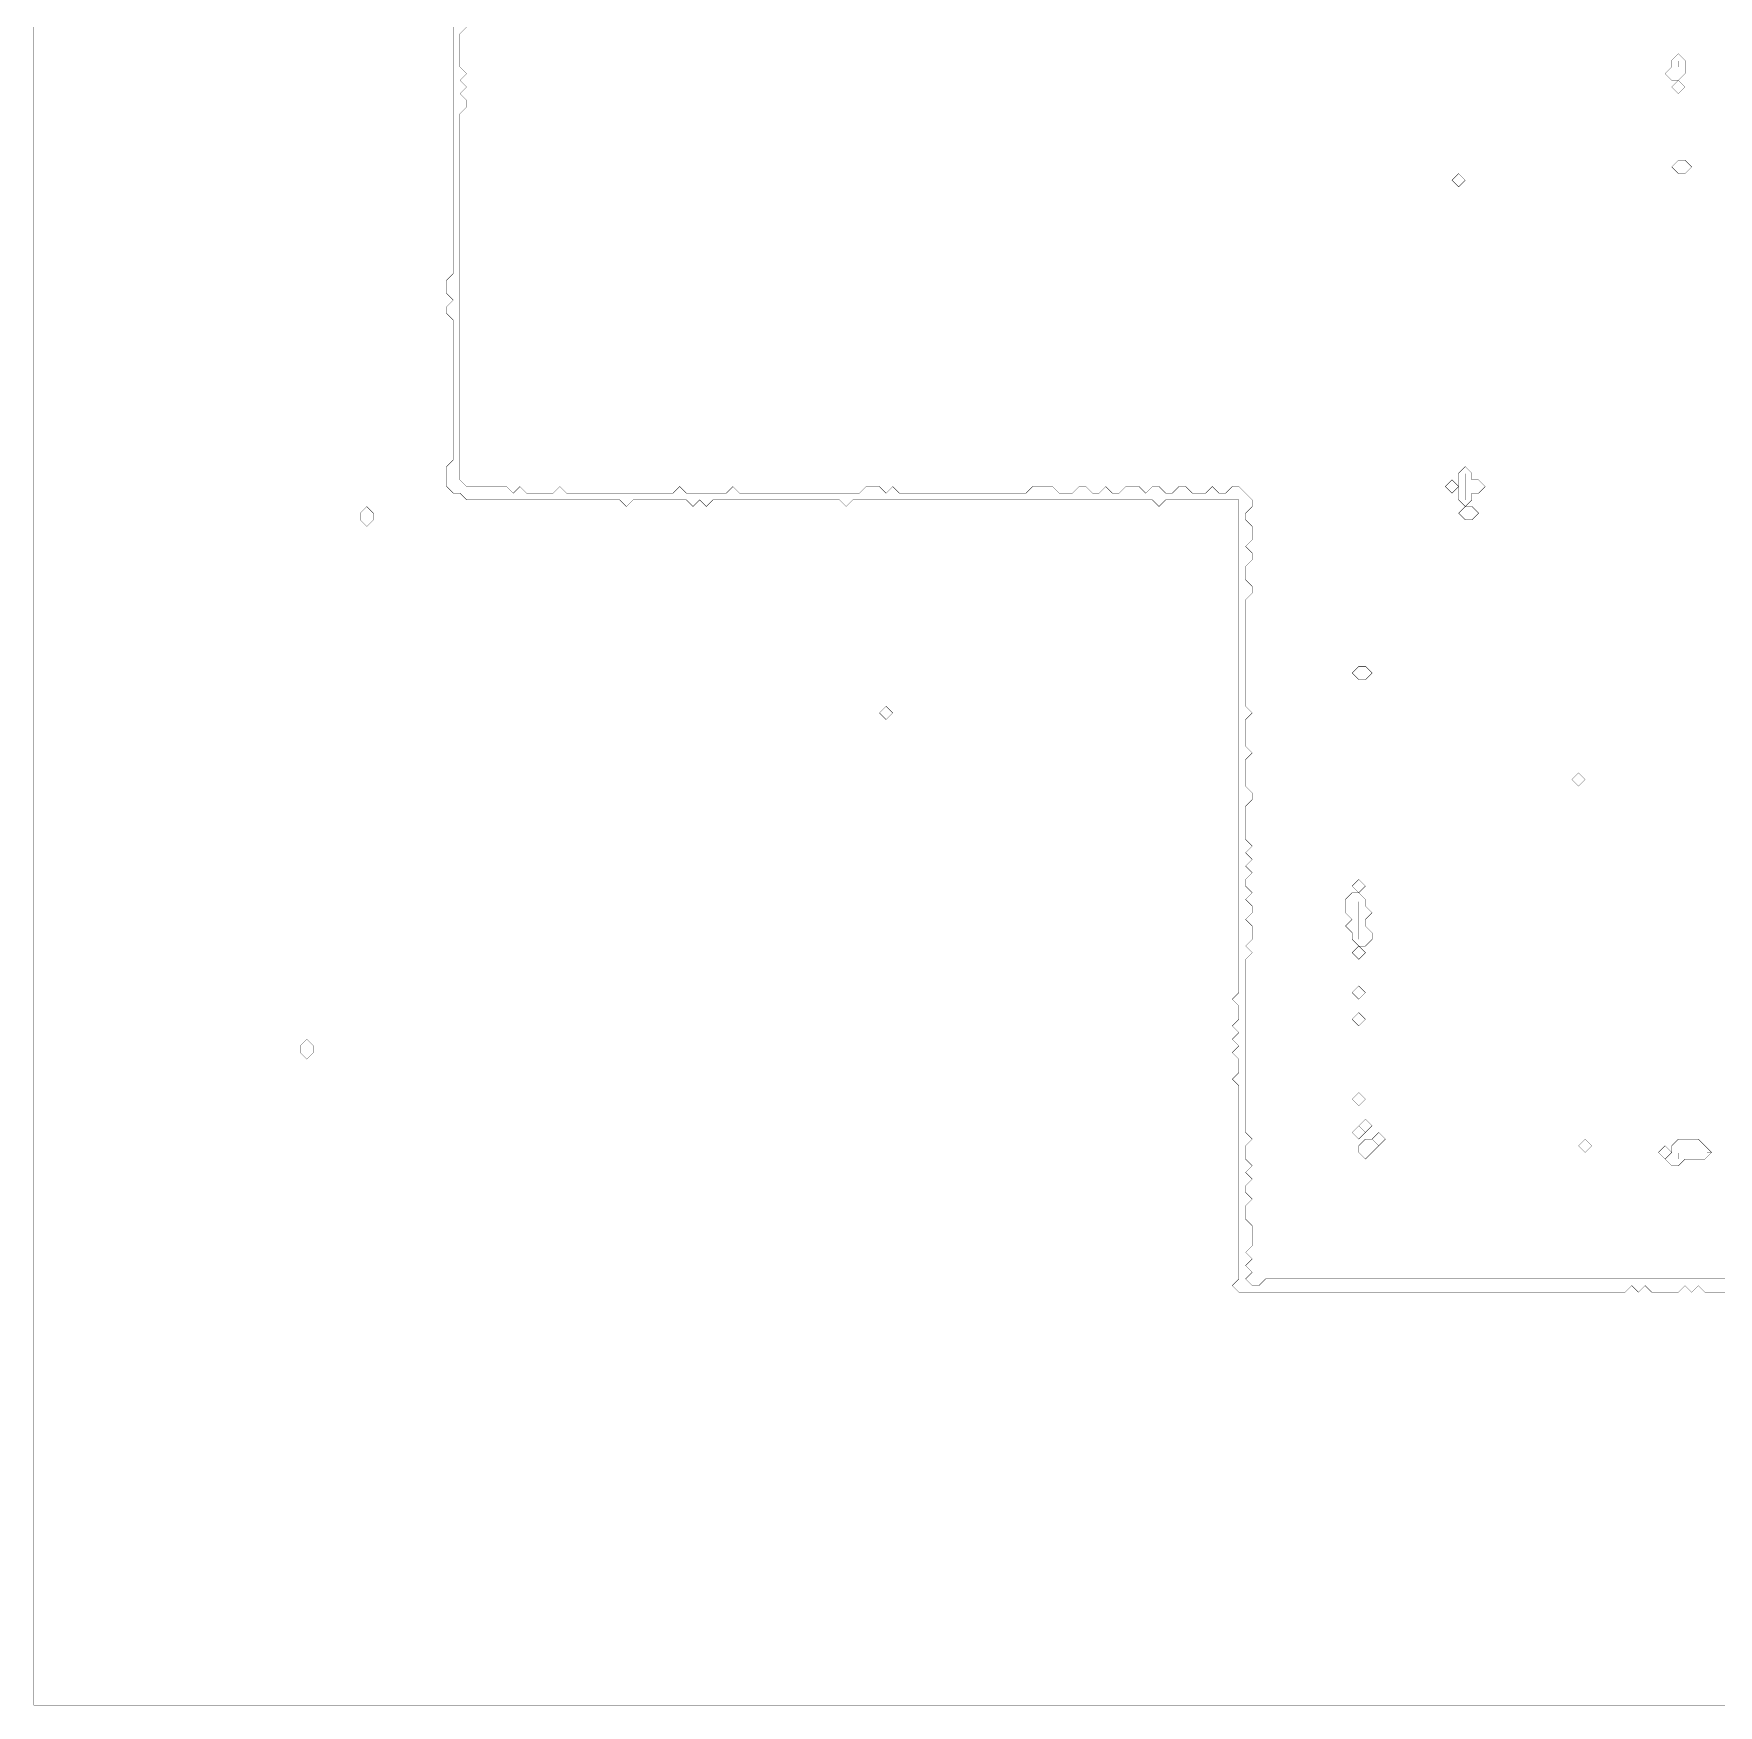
# Model space of a CAD drawing. Header units: metres. Extents: x 0 to 4911, y -4911 to 0.
# Drawn here: x 0 to 2431, y -4911 to -2498 of the extents above; entities that cross this region are included whole.
import ezdxf

# ---------------------------------------------------------------- set-up
doc = ezdxf.new("R2010")
doc.units = ezdxf.units.M
for name, color, linetype in [('conductor', 1, 'Continuous'), ('dielectric', 8, 'Continuous'), ('substrate', 5, 'Continuous')]:
    doc.layers.add(name, color=color, linetype=linetype)

msp = doc.modelspace()

# ---------------------------------------------------------------- linework, layer by layer
at = {"layer": 'conductor', "const_width": 0.5}
msp.add_lwpolyline([(624.609375, -2488.828125), (615, -2498.4375), (615, -2508.046875), (615, -2517.65625), (615, -2527.265625), (615, -2536.875), (615, -2546.484375), (624.609375, -2556.09375), (615, -2565.703125), (624.609375, -2575.3125), (615, -2584.921875), (624.609375, -2594.53125), (624.609375, -2604.140625), (615, -2613.75), (615, -2623.359375), (615, -2632.96875), (615, -2642.578125), (615, -2652.1875), (615, -2661.796875), (615, -2671.40625), (615, -2681.015625), (615, -2690.625), (615, -2700.234375), (615, -2709.84375), (615, -2719.453125), (615, -2729.0625), (615, -2738.671875), (615, -2748.28125), (615, -2757.890625), (615, -2767.5), (615, -2777.109375), (615, -2786.71875), (615, -2796.328125), (615, -2805.9375), (615, -2815.546875), (615, -2825.15625), (615, -2834.765625), (615, -2844.375), (615, -2853.984375), (615, -2863.59375), (615, -2873.203125), (615, -2882.8125), (615, -2892.421875), (615, -2902.03125), (615, -2911.640625), (615, -2921.25), (615, -2930.859375), (615, -2940.46875), (615, -2950.078125), (615, -2959.6875), (615, -2969.296875), (615, -2978.90625), (615, -2988.515625), (615, -2998.125), (615, -3007.734375), (615, -3017.34375), (615, -3026.953125), (615, -3036.5625), (615, -3046.171875), (615, -3055.78125), (615, -3065.390625), (615, -3075), (615, -3084.609375), (615, -3094.21875), (615, -3103.828125), (615, -3113.4375), (615, -3123.046875), (615, -3132.65625), (615, -3142.265625), (624.609375, -3151.875), (634.21875, -3151.875), (643.828125, -3151.875), (653.4375, -3151.875), (663.046875, -3151.875), (672.65625, -3151.875), (682.265625, -3151.875), (691.875, -3161.484375), (701.484375, -3151.875), (711.09375, -3161.484375), (720.703125, -3161.484375), (730.3125, -3161.484375), (739.921875, -3161.484375), (749.53125, -3161.484375), (759.140625, -3151.875), (768.75, -3161.484375), (778.359375, -3161.484375), (787.96875, -3161.484375), (797.578125, -3161.484375), (807.1875, -3161.484375), (816.796875, -3161.484375), (826.40625, -3161.484375), (836.015625, -3161.484375), (845.625, -3161.484375), (855.234375, -3161.484375), (864.84375, -3161.484375), (874.453125, -3161.484375), (884.0625, -3161.484375), (893.671875, -3161.484375), (903.28125, -3161.484375), (912.890625, -3161.484375), (922.5, -3161.484375), (932.109375, -3151.875), (941.71875, -3161.484375), (951.328125, -3161.484375), (960.9375, -3161.484375), (970.546875, -3161.484375), (980.15625, -3161.484375), (989.765625, -3161.484375), (999.375, -3161.484375), (1008.984375, -3151.875), (1018.59375, -3161.484375), (1028.203125, -3161.484375), (1037.8125, -3161.484375), (1047.421875, -3161.484375), (1057.03125, -3161.484375), (1066.640625, -3161.484375), (1076.25, -3161.484375), (1085.859375, -3161.484375), (1095.46875, -3161.484375), (1105.078125, -3161.484375), (1114.6875, -3161.484375), (1124.296875, -3161.484375), (1133.90625, -3161.484375), (1143.515625, -3161.484375), (1153.125, -3161.484375), (1162.734375, -3161.484375), (1172.34375, -3161.484375), (1181.953125, -3161.484375), (1191.5625, -3161.484375), (1201.171875, -3151.875), (1210.78125, -3151.875), (1220.390625, -3151.875), (1230, -3161.484375), (1239.609375, -3151.875), (1249.21875, -3161.484375), (1258.828125, -3161.484375), (1268.4375, -3161.484375), (1278.046875, -3161.484375), (1287.65625, -3161.484375), (1297.265625, -3161.484375), (1306.875, -3161.484375), (1316.484375, -3161.484375), (1326.09375, -3161.484375), (1335.703125, -3161.484375), (1345.3125, -3161.484375), (1354.921875, -3161.484375), (1364.53125, -3161.484375), (1374.140625, -3161.484375), (1383.75, -3161.484375), (1393.359375, -3161.484375), (1402.96875, -3161.484375), (1412.578125, -3161.484375), (1422.1875, -3161.484375), (1431.796875, -3161.484375), (1441.40625, -3151.875), (1451.015625, -3151.875), (1460.625, -3151.875), (1470.234375, -3151.875), (1479.84375, -3161.484375), (1489.453125, -3161.484375), (1499.0625, -3161.484375), (1508.671875, -3151.875), (1518.28125, -3151.875), (1527.890625, -3161.484375), (1537.5, -3161.484375), (1547.109375, -3151.875), (1556.71875, -3161.484375), (1566.328125, -3161.484375), (1575.9375, -3151.875), (1585.546875, -3151.875), (1595.15625, -3151.875), (1604.765625, -3161.484375), (1614.375, -3151.875), (1623.984375, -3151.875), (1633.59375, -3161.484375), (1643.203125, -3161.484375), (1652.8125, -3151.875), (1662.421875, -3151.875), (1672.03125, -3161.484375), (1681.640625, -3161.484375), (1691.25, -3161.484375), (1700.859375, -3151.875), (1710.46875, -3161.484375), (1720.078125, -3161.484375), (1729.6875, -3151.875), (1739.296875, -3151.875), (1748.90625, -3161.484375), (1758.515625, -3171.09375), (1758.515625, -3180.703125), (1748.90625, -3190.3125), (1748.90625, -3199.921875), (1758.515625, -3209.53125), (1758.515625, -3219.140625), (1758.515625, -3228.75), (1748.90625, -3238.359375), (1758.515625, -3247.96875), (1758.515625, -3257.578125), (1748.90625, -3267.1875), (1748.90625, -3276.796875), (1748.90625, -3286.40625), (1758.515625, -3296.015625), (1758.515625, -3305.625), (1748.90625, -3315.234375), (1748.90625, -3324.84375), (1748.90625, -3334.453125), (1748.90625, -3344.0625), (1748.90625, -3353.671875), (1748.90625, -3363.28125), (1748.90625, -3372.890625), (1748.90625, -3382.5), (1748.90625, -3392.109375), (1748.90625, -3401.71875), (1748.90625, -3411.328125), (1748.90625, -3420.9375), (1748.90625, -3430.546875), (1748.90625, -3440.15625), (1748.90625, -3449.765625), (1748.90625, -3459.375), (1748.90625, -3468.984375), (1758.515625, -3478.59375), (1748.90625, -3488.203125), (1748.90625, -3497.8125), (1748.90625, -3507.421875), (1748.90625, -3517.03125), (1748.90625, -3526.640625), (1758.515625, -3536.25), (1748.90625, -3545.859375), (1748.90625, -3555.46875), (1748.90625, -3565.078125), (1748.90625, -3574.6875), (1748.90625, -3584.296875), (1758.515625, -3593.90625), (1758.515625, -3603.515625), (1748.90625, -3613.125), (1748.90625, -3622.734375), (1748.90625, -3632.34375), (1748.90625, -3641.953125), (1748.90625, -3651.5625), (1748.90625, -3661.171875), (1758.515625, -3670.78125), (1748.90625, -3680.390625), (1758.515625, -3690), (1748.90625, -3699.609375), (1758.515625, -3709.21875), (1748.90625, -3718.828125), (1748.90625, -3728.4375), (1758.515625, -3738.046875), (1748.90625, -3747.65625), (1758.515625, -3757.265625), (1758.515625, -3766.875), (1748.90625, -3776.484375), (1758.515625, -3786.09375), (1758.515625, -3795.703125), (1758.515625, -3805.3125), (1748.90625, -3814.921875), (1758.515625, -3824.53125), (1748.90625, -3834.140625), (1748.90625, -3843.75), (1748.90625, -3853.359375), (1748.90625, -3862.96875), (1748.90625, -3872.578125), (1748.90625, -3882.1875), (1748.90625, -3891.796875), (1748.90625, -3901.40625), (1748.90625, -3911.015625), (1748.90625, -3920.625), (1748.90625, -3930.234375), (1748.90625, -3939.84375), (1748.90625, -3949.453125), (1748.90625, -3959.0625), (1748.90625, -3968.671875), (1748.90625, -3978.28125), (1748.90625, -3987.890625), (1748.90625, -3997.5), (1748.90625, -4007.109375), (1748.90625, -4016.71875), (1748.90625, -4026.328125), (1748.90625, -4035.9375), (1748.90625, -4045.546875), (1748.90625, -4055.15625), (1748.90625, -4064.765625), (1748.90625, -4074.375), (1748.90625, -4083.984375), (1758.515625, -4093.59375), (1748.90625, -4103.203125), (1748.90625, -4112.8125), (1748.90625, -4122.421875), (1758.515625, -4132.03125), (1748.90625, -4141.640625), (1758.515625, -4151.25), (1748.90625, -4160.859375), (1748.90625, -4170.46875), (1758.515625, -4180.078125), (1748.90625, -4189.6875), (1748.90625, -4199.296875), (1748.90625, -4208.90625), (1758.515625, -4218.515625), (1758.515625, -4228.125), (1758.515625, -4237.734375), (1758.515625, -4247.34375), (1748.90625, -4256.953125), (1758.515625, -4266.5625), (1748.90625, -4276.171875), (1758.515625, -4285.78125), (1748.90625, -4295.390625), (1758.515625, -4305), (1768.125, -4305), (1777.734375, -4295.390625), (1787.34375, -4295.390625), (1796.953125, -4295.390625), (1806.5625, -4295.390625), (1816.171875, -4295.390625), (1825.78125, -4295.390625), (1835.390625, -4295.390625), (1845, -4295.390625), (1854.609375, -4295.390625), (1864.21875, -4295.390625), (1873.828125, -4295.390625), (1883.4375, -4295.390625), (1893.046875, -4295.390625), (1902.65625, -4295.390625), (1912.265625, -4295.390625), (1921.875, -4295.390625), (1931.484375, -4295.390625), (1941.09375, -4295.390625), (1950.703125, -4295.390625), (1960.3125, -4295.390625), (1969.921875, -4295.390625), (1979.53125, -4295.390625), (1989.140625, -4295.390625), (1998.75, -4295.390625), (2008.359375, -4295.390625), (2017.96875, -4295.390625), (2027.578125, -4295.390625), (2037.1875, -4295.390625), (2046.796875, -4295.390625), (2056.40625, -4295.390625), (2066.015625, -4295.390625), (2075.625, -4295.390625), (2085.234375, -4295.390625), (2094.84375, -4295.390625), (2104.453125, -4295.390625), (2114.0625, -4295.390625), (2123.671875, -4295.390625), (2133.28125, -4295.390625), (2142.890625, -4295.390625), (2152.5, -4295.390625), (2162.109375, -4295.390625), (2171.71875, -4295.390625), (2181.328125, -4295.390625), (2190.9375, -4295.390625), (2200.546875, -4295.390625), (2210.15625, -4295.390625), (2219.765625, -4295.390625), (2229.375, -4295.390625), (2238.984375, -4295.390625), (2248.59375, -4295.390625), (2258.203125, -4295.390625), (2267.8125, -4295.390625), (2277.421875, -4295.390625), (2287.03125, -4295.390625), (2296.640625, -4295.390625), (2306.25, -4295.390625), (2315.859375, -4295.390625), (2325.46875, -4295.390625), (2335.078125, -4295.390625), (2344.6875, -4295.390625), (2354.296875, -4295.390625), (2363.90625, -4295.390625), (2373.515625, -4295.390625), (2383.125, -4295.390625), (2392.734375, -4295.390625), (2402.34375, -4295.390625), (2411.953125, -4295.390625), (2421.5625, -4295.390625), (2431.171875, -4295.390625), (2440.78125, -4295.390625)], dxfattribs=at)
for points in [[(2363.90625, -2536.875), (2373.515625, -2527.265625), (2383.125, -2536.875), (2383.125, -2546.484375), (2383.125, -2556.09375), (2373.515625, -2565.703125), (2363.90625, -2565.703125), (2354.296875, -2556.09375), (2363.90625, -2546.484375)], [(2363.90625, -2575.3125), (2373.515625, -2565.703125), (2383.125, -2575.3125), (2373.515625, -2584.921875)], [(2363.90625, -2690.625), (2373.515625, -2681.015625), (2383.125, -2681.015625), (2392.734375, -2690.625), (2383.125, -2700.234375), (2373.515625, -2700.234375)], [(2046.796875, -2709.84375), (2056.40625, -2700.234375), (2066.015625, -2709.84375), (2056.40625, -2719.453125)], [(2056.40625, -3132.65625), (2066.015625, -3123.046875), (2075.625, -3132.65625), (2075.625, -3142.265625), (2085.234375, -3142.265625), (2094.84375, -3151.875), (2085.234375, -3161.484375), (2075.625, -3161.484375), (2075.625, -3171.09375), (2066.015625, -3180.703125), (2056.40625, -3171.09375), (2056.40625, -3161.484375), (2056.40625, -3151.875), (2056.40625, -3142.265625)], [(2037.1875, -3151.875), (2046.796875, -3142.265625), (2056.40625, -3151.875), (2046.796875, -3161.484375)], [(2056.40625, -3190.3125), (2066.015625, -3180.703125), (2075.625, -3180.703125), (2085.234375, -3190.3125), (2075.625, -3199.921875), (2066.015625, -3199.921875)], [(1902.65625, -3420.9375), (1912.265625, -3411.328125), (1921.875, -3411.328125), (1931.484375, -3420.9375), (1921.875, -3430.546875), (1912.265625, -3430.546875)], [(2219.765625, -3574.6875), (2229.375, -3565.078125), (2238.984375, -3574.6875), (2229.375, -3584.296875)], [(1902.65625, -3728.4375), (1912.265625, -3718.828125), (1921.875, -3728.4375), (1912.265625, -3738.046875)], [(1893.046875, -3747.65625), (1902.65625, -3738.046875), (1912.265625, -3738.046875), (1921.875, -3747.65625), (1921.875, -3757.265625), (1931.484375, -3766.875), (1921.875, -3776.484375), (1921.875, -3786.09375), (1931.484375, -3795.703125), (1931.484375, -3805.3125), (1921.875, -3814.921875), (1912.265625, -3814.921875), (1902.65625, -3805.3125), (1902.65625, -3795.703125), (1893.046875, -3786.09375), (1902.65625, -3776.484375), (1893.046875, -3766.875), (1893.046875, -3757.265625)], [(1902.65625, -3824.53125), (1912.265625, -3814.921875), (1921.875, -3824.53125), (1912.265625, -3834.140625)], [(1902.65625, -3882.1875), (1912.265625, -3872.578125), (1921.875, -3882.1875), (1912.265625, -3891.796875)], [(1902.65625, -3920.625), (1912.265625, -3911.015625), (1921.875, -3920.625), (1912.265625, -3930.234375)], [(1902.65625, -4035.9375), (1912.265625, -4026.328125), (1921.875, -4035.9375), (1912.265625, -4045.546875)], [(1902.65625, -4083.984375), (1912.265625, -4074.375), (1921.875, -4083.984375), (1912.265625, -4093.59375)], [(1912.265625, -4074.375), (1921.875, -4064.765625), (1931.484375, -4074.375), (1921.875, -4083.984375)], [(1931.484375, -4093.59375), (1941.09375, -4083.984375), (1950.703125, -4093.59375), (1941.09375, -4103.203125)], [(1912.265625, -4103.203125), (1921.875, -4093.59375), (1931.484375, -4093.59375), (1941.09375, -4103.203125), (1931.484375, -4112.8125), (1921.875, -4122.421875), (1912.265625, -4112.8125)], [(2229.375, -4103.203125), (2238.984375, -4093.59375), (2248.59375, -4103.203125), (2238.984375, -4112.8125)], [(2344.6875, -4112.8125), (2354.296875, -4103.203125), (2363.90625, -4112.8125), (2354.296875, -4122.421875)], [(2363.90625, -4103.203125), (2373.515625, -4093.59375), (2383.125, -4093.59375), (2392.734375, -4093.59375), (2402.34375, -4093.59375), (2411.953125, -4103.203125), (2421.5625, -4112.8125), (2411.953125, -4122.421875), (2402.34375, -4122.421875), (2392.734375, -4122.421875), (2383.125, -4122.421875), (2373.515625, -4132.03125), (2363.90625, -4132.03125), (2354.296875, -4122.421875), (2363.90625, -4112.8125)]]:
    msp.add_lwpolyline(points, close=True, dxfattribs=at)
at = {"layer": 'dielectric', "const_width": 0.5}
for points in [[(1921.875, -4112.8125)], [(2373.515625, -4122.421875)]]:
    msp.add_lwpolyline(points, close=True, dxfattribs=at)
at = {"layer": 'substrate', "const_width": 0.5}
for points in [[(0, -2488.828125), (0, -2498.4375), (0, -2508.046875), (0, -2517.65625), (0, -2527.265625), (0, -2536.875), (0, -2546.484375), (0, -2556.09375), (0, -2565.703125), (0, -2575.3125), (0, -2584.921875), (0, -2594.53125), (0, -2604.140625), (0, -2613.75), (0, -2623.359375), (0, -2632.96875), (0, -2642.578125), (0, -2652.1875), (0, -2661.796875), (0, -2671.40625), (0, -2681.015625), (0, -2690.625), (0, -2700.234375), (0, -2709.84375), (0, -2719.453125), (0, -2729.0625), (0, -2738.671875), (0, -2748.28125), (0, -2757.890625), (0, -2767.5), (0, -2777.109375), (0, -2786.71875), (0, -2796.328125), (0, -2805.9375), (0, -2815.546875), (0, -2825.15625), (0, -2834.765625), (0, -2844.375), (0, -2853.984375), (0, -2863.59375), (0, -2873.203125), (0, -2882.8125), (0, -2892.421875), (0, -2902.03125), (0, -2911.640625), (0, -2921.25), (0, -2930.859375), (0, -2940.46875), (0, -2950.078125), (0, -2959.6875), (0, -2969.296875), (0, -2978.90625), (0, -2988.515625), (0, -2998.125), (0, -3007.734375), (0, -3017.34375), (0, -3026.953125), (0, -3036.5625), (0, -3046.171875), (0, -3055.78125), (0, -3065.390625), (0, -3075), (0, -3084.609375), (0, -3094.21875), (0, -3103.828125), (0, -3113.4375), (0, -3123.046875), (0, -3132.65625), (0, -3142.265625), (0, -3151.875), (0, -3161.484375), (0, -3171.09375), (0, -3180.703125), (0, -3190.3125), (0, -3199.921875), (0, -3209.53125), (0, -3219.140625), (0, -3228.75), (0, -3238.359375), (0, -3247.96875), (0, -3257.578125), (0, -3267.1875), (0, -3276.796875), (0, -3286.40625), (0, -3296.015625), (0, -3305.625), (0, -3315.234375), (0, -3324.84375), (0, -3334.453125), (0, -3344.0625), (0, -3353.671875), (0, -3363.28125), (0, -3372.890625), (0, -3382.5), (0, -3392.109375), (0, -3401.71875), (0, -3411.328125), (0, -3420.9375), (0, -3430.546875), (0, -3440.15625), (0, -3449.765625), (0, -3459.375), (0, -3468.984375), (0, -3478.59375), (0, -3488.203125), (0, -3497.8125), (0, -3507.421875), (0, -3517.03125), (0, -3526.640625), (0, -3536.25), (0, -3545.859375), (0, -3555.46875), (0, -3565.078125), (0, -3574.6875), (0, -3584.296875), (0, -3593.90625), (0, -3603.515625), (0, -3613.125), (0, -3622.734375), (0, -3632.34375), (0, -3641.953125), (0, -3651.5625), (0, -3661.171875), (0, -3670.78125), (0, -3680.390625), (0, -3690), (0, -3699.609375), (0, -3709.21875), (0, -3718.828125), (0, -3728.4375), (0, -3738.046875), (0, -3747.65625), (0, -3757.265625), (0, -3766.875), (0, -3776.484375), (0, -3786.09375), (0, -3795.703125), (0, -3805.3125), (0, -3814.921875), (0, -3824.53125), (0, -3834.140625), (0, -3843.75), (0, -3853.359375), (0, -3862.96875), (0, -3872.578125), (0, -3882.1875), (0, -3891.796875), (0, -3901.40625), (0, -3911.015625), (0, -3920.625), (0, -3930.234375), (0, -3939.84375), (0, -3949.453125), (0, -3959.0625), (0, -3968.671875), (0, -3978.28125), (0, -3987.890625), (0, -3997.5), (0, -4007.109375), (0, -4016.71875), (0, -4026.328125), (0, -4035.9375), (0, -4045.546875), (0, -4055.15625), (0, -4064.765625), (0, -4074.375), (0, -4083.984375), (0, -4093.59375), (0, -4103.203125), (0, -4112.8125), (0, -4122.421875), (0, -4132.03125), (0, -4141.640625), (0, -4151.25), (0, -4160.859375), (0, -4170.46875), (0, -4180.078125), (0, -4189.6875), (0, -4199.296875), (0, -4208.90625), (0, -4218.515625), (0, -4228.125), (0, -4237.734375), (0, -4247.34375), (0, -4256.953125), (0, -4266.5625), (0, -4276.171875), (0, -4285.78125), (0, -4295.390625), (0, -4305), (0, -4314.609375), (0, -4324.21875), (0, -4333.828125), (0, -4343.4375), (0, -4353.046875), (0, -4362.65625), (0, -4372.265625), (0, -4381.875), (0, -4391.484375), (0, -4401.09375), (0, -4410.703125), (0, -4420.3125), (0, -4429.921875), (0, -4439.53125), (0, -4449.140625), (0, -4458.75), (0, -4468.359375), (0, -4477.96875), (0, -4487.578125), (0, -4497.1875), (0, -4506.796875), (0, -4516.40625), (0, -4526.015625), (0, -4535.625), (0, -4545.234375), (0, -4554.84375), (0, -4564.453125), (0, -4574.0625), (0, -4583.671875), (0, -4593.28125), (0, -4602.890625), (0, -4612.5), (0, -4622.109375), (0, -4631.71875), (0, -4641.328125), (0, -4650.9375), (0, -4660.546875), (0, -4670.15625), (0, -4679.765625), (0, -4689.375), (0, -4698.984375), (0, -4708.59375), (0, -4718.203125), (0, -4727.8125), (0, -4737.421875), (0, -4747.03125), (0, -4756.640625), (0, -4766.25), (0, -4775.859375), (0, -4785.46875), (0, -4795.078125), (0, -4804.6875), (0, -4814.296875), (0, -4823.90625), (0, -4833.515625), (0, -4843.125), (0, -4852.734375), (0, -4862.34375), (0, -4871.953125), (0, -4881.5625), (0, -4891.171875), (0, -4900.78125), (0, -4910.390625), (9.609375, -4910.390625), (19.21875, -4910.390625), (28.828125, -4910.390625), (38.4375, -4910.390625), (48.046875, -4910.390625), (57.65625, -4910.390625), (67.265625, -4910.390625), (76.875, -4910.390625), (86.484375, -4910.390625), (96.09375, -4910.390625), (105.703125, -4910.390625), (115.3125, -4910.390625), (124.921875, -4910.390625), (134.53125, -4910.390625), (144.140625, -4910.390625), (153.75, -4910.390625), (163.359375, -4910.390625), (172.96875, -4910.390625), (182.578125, -4910.390625), (192.1875, -4910.390625), (201.796875, -4910.390625), (211.40625, -4910.390625), (221.015625, -4910.390625), (230.625, -4910.390625), (240.234375, -4910.390625), (249.84375, -4910.390625), (259.453125, -4910.390625), (269.0625, -4910.390625), (278.671875, -4910.390625), (288.28125, -4910.390625), (297.890625, -4910.390625), (307.5, -4910.390625), (317.109375, -4910.390625), (326.71875, -4910.390625), (336.328125, -4910.390625), (345.9375, -4910.390625), (355.546875, -4910.390625), (365.15625, -4910.390625), (374.765625, -4910.390625), (384.375, -4910.390625), (393.984375, -4910.390625), (403.59375, -4910.390625), (413.203125, -4910.390625), (422.8125, -4910.390625), (432.421875, -4910.390625), (442.03125, -4910.390625), (451.640625, -4910.390625), (461.25, -4910.390625), (470.859375, -4910.390625), (480.46875, -4910.390625), (490.078125, -4910.390625), (499.6875, -4910.390625), (509.296875, -4910.390625), (518.90625, -4910.390625), (528.515625, -4910.390625), (538.125, -4910.390625), (547.734375, -4910.390625), (557.34375, -4910.390625), (566.953125, -4910.390625), (576.5625, -4910.390625), (586.171875, -4910.390625), (595.78125, -4910.390625), (605.390625, -4910.390625), (615, -4910.390625), (624.609375, -4910.390625), (634.21875, -4910.390625), (643.828125, -4910.390625), (653.4375, -4910.390625), (663.046875, -4910.390625), (672.65625, -4910.390625), (682.265625, -4910.390625), (691.875, -4910.390625), (701.484375, -4910.390625), (711.09375, -4910.390625), (720.703125, -4910.390625), (730.3125, -4910.390625), (739.921875, -4910.390625), (749.53125, -4910.390625), (759.140625, -4910.390625), (768.75, -4910.390625), (778.359375, -4910.390625), (787.96875, -4910.390625), (797.578125, -4910.390625), (807.1875, -4910.390625), (816.796875, -4910.390625), (826.40625, -4910.390625), (836.015625, -4910.390625), (845.625, -4910.390625), (855.234375, -4910.390625), (864.84375, -4910.390625), (874.453125, -4910.390625), (884.0625, -4910.390625), (893.671875, -4910.390625), (903.28125, -4910.390625), (912.890625, -4910.390625), (922.5, -4910.390625), (932.109375, -4910.390625), (941.71875, -4910.390625), (951.328125, -4910.390625), (960.9375, -4910.390625), (970.546875, -4910.390625), (980.15625, -4910.390625), (989.765625, -4910.390625), (999.375, -4910.390625), (1008.984375, -4910.390625), (1018.59375, -4910.390625), (1028.203125, -4910.390625), (1037.8125, -4910.390625), (1047.421875, -4910.390625), (1057.03125, -4910.390625), (1066.640625, -4910.390625), (1076.25, -4910.390625), (1085.859375, -4910.390625), (1095.46875, -4910.390625), (1105.078125, -4910.390625), (1114.6875, -4910.390625), (1124.296875, -4910.390625), (1133.90625, -4910.390625), (1143.515625, -4910.390625), (1153.125, -4910.390625), (1162.734375, -4910.390625), (1172.34375, -4910.390625), (1181.953125, -4910.390625), (1191.5625, -4910.390625), (1201.171875, -4910.390625), (1210.78125, -4910.390625), (1220.390625, -4910.390625), (1230, -4910.390625), (1239.609375, -4910.390625), (1249.21875, -4910.390625), (1258.828125, -4910.390625), (1268.4375, -4910.390625), (1278.046875, -4910.390625), (1287.65625, -4910.390625), (1297.265625, -4910.390625), (1306.875, -4910.390625), (1316.484375, -4910.390625), (1326.09375, -4910.390625), (1335.703125, -4910.390625), (1345.3125, -4910.390625), (1354.921875, -4910.390625), (1364.53125, -4910.390625), (1374.140625, -4910.390625), (1383.75, -4910.390625), (1393.359375, -4910.390625), (1402.96875, -4910.390625), (1412.578125, -4910.390625), (1422.1875, -4910.390625), (1431.796875, -4910.390625), (1441.40625, -4910.390625), (1451.015625, -4910.390625), (1460.625, -4910.390625), (1470.234375, -4910.390625), (1479.84375, -4910.390625), (1489.453125, -4910.390625), (1499.0625, -4910.390625), (1508.671875, -4910.390625), (1518.28125, -4910.390625), (1527.890625, -4910.390625), (1537.5, -4910.390625), (1547.109375, -4910.390625), (1556.71875, -4910.390625), (1566.328125, -4910.390625), (1575.9375, -4910.390625), (1585.546875, -4910.390625), (1595.15625, -4910.390625), (1604.765625, -4910.390625), (1614.375, -4910.390625), (1623.984375, -4910.390625), (1633.59375, -4910.390625), (1643.203125, -4910.390625), (1652.8125, -4910.390625), (1662.421875, -4910.390625), (1672.03125, -4910.390625), (1681.640625, -4910.390625), (1691.25, -4910.390625), (1700.859375, -4910.390625), (1710.46875, -4910.390625), (1720.078125, -4910.390625), (1729.6875, -4910.390625), (1739.296875, -4910.390625), (1748.90625, -4910.390625), (1758.515625, -4910.390625), (1768.125, -4910.390625), (1777.734375, -4910.390625), (1787.34375, -4910.390625), (1796.953125, -4910.390625), (1806.5625, -4910.390625), (1816.171875, -4910.390625), (1825.78125, -4910.390625), (1835.390625, -4910.390625), (1845, -4910.390625), (1854.609375, -4910.390625), (1864.21875, -4910.390625), (1873.828125, -4910.390625), (1883.4375, -4910.390625), (1893.046875, -4910.390625), (1902.65625, -4910.390625), (1912.265625, -4910.390625), (1921.875, -4910.390625), (1931.484375, -4910.390625), (1941.09375, -4910.390625), (1950.703125, -4910.390625), (1960.3125, -4910.390625), (1969.921875, -4910.390625), (1979.53125, -4910.390625), (1989.140625, -4910.390625), (1998.75, -4910.390625), (2008.359375, -4910.390625), (2017.96875, -4910.390625), (2027.578125, -4910.390625), (2037.1875, -4910.390625), (2046.796875, -4910.390625), (2056.40625, -4910.390625), (2066.015625, -4910.390625), (2075.625, -4910.390625), (2085.234375, -4910.390625), (2094.84375, -4910.390625), (2104.453125, -4910.390625), (2114.0625, -4910.390625), (2123.671875, -4910.390625), (2133.28125, -4910.390625), (2142.890625, -4910.390625), (2152.5, -4910.390625), (2162.109375, -4910.390625), (2171.71875, -4910.390625), (2181.328125, -4910.390625), (2190.9375, -4910.390625), (2200.546875, -4910.390625), (2210.15625, -4910.390625), (2219.765625, -4910.390625), (2229.375, -4910.390625), (2238.984375, -4910.390625), (2248.59375, -4910.390625), (2258.203125, -4910.390625), (2267.8125, -4910.390625), (2277.421875, -4910.390625), (2287.03125, -4910.390625), (2296.640625, -4910.390625), (2306.25, -4910.390625), (2315.859375, -4910.390625), (2325.46875, -4910.390625), (2335.078125, -4910.390625), (2344.6875, -4910.390625), (2354.296875, -4910.390625), (2363.90625, -4910.390625), (2373.515625, -4910.390625), (2383.125, -4910.390625), (2392.734375, -4910.390625), (2402.34375, -4910.390625), (2411.953125, -4910.390625), (2421.5625, -4910.390625), (2431.171875, -4910.390625), (2440.78125, -4910.390625)], [(2440.78125, -4314.609375), (2431.171875, -4314.609375), (2421.5625, -4314.609375), (2411.953125, -4314.609375), (2402.34375, -4305), (2392.734375, -4314.609375), (2383.125, -4305), (2373.515625, -4314.609375), (2363.90625, -4314.609375), (2354.296875, -4314.609375), (2344.6875, -4314.609375), (2335.078125, -4314.609375), (2325.46875, -4305), (2315.859375, -4314.609375), (2306.25, -4305), (2296.640625, -4314.609375), (2287.03125, -4314.609375), (2277.421875, -4314.609375), (2267.8125, -4314.609375), (2258.203125, -4314.609375), (2248.59375, -4314.609375), (2238.984375, -4314.609375), (2229.375, -4314.609375), (2219.765625, -4314.609375), (2210.15625, -4314.609375), (2200.546875, -4314.609375), (2190.9375, -4314.609375), (2181.328125, -4314.609375), (2171.71875, -4314.609375), (2162.109375, -4314.609375), (2152.5, -4314.609375), (2142.890625, -4314.609375), (2133.28125, -4314.609375), (2123.671875, -4314.609375), (2114.0625, -4314.609375), (2104.453125, -4314.609375), (2094.84375, -4314.609375), (2085.234375, -4314.609375), (2075.625, -4314.609375), (2066.015625, -4314.609375), (2056.40625, -4314.609375), (2046.796875, -4314.609375), (2037.1875, -4314.609375), (2027.578125, -4314.609375), (2017.96875, -4314.609375), (2008.359375, -4314.609375), (1998.75, -4314.609375), (1989.140625, -4314.609375), (1979.53125, -4314.609375), (1969.921875, -4314.609375), (1960.3125, -4314.609375), (1950.703125, -4314.609375), (1941.09375, -4314.609375), (1931.484375, -4314.609375), (1921.875, -4314.609375), (1912.265625, -4314.609375), (1902.65625, -4314.609375), (1893.046875, -4314.609375), (1883.4375, -4314.609375), (1873.828125, -4314.609375), (1864.21875, -4314.609375), (1854.609375, -4314.609375), (1845, -4314.609375), (1835.390625, -4314.609375), (1825.78125, -4314.609375), (1816.171875, -4314.609375), (1806.5625, -4314.609375), (1796.953125, -4314.609375), (1787.34375, -4314.609375), (1777.734375, -4314.609375), (1768.125, -4314.609375), (1758.515625, -4314.609375), (1748.90625, -4314.609375), (1739.296875, -4314.609375), (1729.6875, -4305), (1739.296875, -4295.390625), (1739.296875, -4285.78125), (1739.296875, -4276.171875), (1739.296875, -4266.5625), (1739.296875, -4256.953125), (1739.296875, -4247.34375), (1739.296875, -4237.734375), (1739.296875, -4228.125), (1739.296875, -4218.515625), (1739.296875, -4208.90625), (1739.296875, -4199.296875), (1739.296875, -4189.6875), (1739.296875, -4180.078125), (1739.296875, -4170.46875), (1739.296875, -4160.859375), (1739.296875, -4151.25), (1739.296875, -4141.640625), (1739.296875, -4132.03125), (1739.296875, -4122.421875), (1739.296875, -4112.8125), (1739.296875, -4103.203125), (1739.296875, -4093.59375), (1739.296875, -4083.984375), (1739.296875, -4074.375), (1739.296875, -4064.765625), (1739.296875, -4055.15625), (1739.296875, -4045.546875), (1739.296875, -4035.9375), (1739.296875, -4026.328125), (1739.296875, -4016.71875), (1729.6875, -4007.109375), (1739.296875, -3997.5), (1739.296875, -3987.890625), (1739.296875, -3978.28125), (1729.6875, -3968.671875), (1739.296875, -3959.0625), (1729.6875, -3949.453125), (1739.296875, -3939.84375), (1729.6875, -3930.234375), (1739.296875, -3920.625), (1739.296875, -3911.015625), (1739.296875, -3901.40625), (1729.6875, -3891.796875), (1739.296875, -3882.1875), (1739.296875, -3872.578125), (1739.296875, -3862.96875), (1739.296875, -3853.359375), (1739.296875, -3843.75), (1739.296875, -3834.140625), (1739.296875, -3824.53125), (1739.296875, -3814.921875), (1739.296875, -3805.3125), (1739.296875, -3795.703125), (1739.296875, -3786.09375), (1739.296875, -3776.484375), (1739.296875, -3766.875), (1739.296875, -3757.265625), (1739.296875, -3747.65625), (1739.296875, -3738.046875), (1739.296875, -3728.4375), (1739.296875, -3718.828125), (1739.296875, -3709.21875), (1739.296875, -3699.609375), (1739.296875, -3690), (1739.296875, -3680.390625), (1739.296875, -3670.78125), (1739.296875, -3661.171875), (1739.296875, -3651.5625), (1739.296875, -3641.953125), (1739.296875, -3632.34375), (1739.296875, -3622.734375), (1739.296875, -3613.125), (1739.296875, -3603.515625), (1739.296875, -3593.90625), (1739.296875, -3584.296875), (1739.296875, -3574.6875), (1739.296875, -3565.078125), (1739.296875, -3555.46875), (1739.296875, -3545.859375), (1739.296875, -3536.25), (1739.296875, -3526.640625), (1739.296875, -3517.03125), (1739.296875, -3507.421875), (1739.296875, -3497.8125), (1739.296875, -3488.203125), (1739.296875, -3478.59375), (1739.296875, -3468.984375), (1739.296875, -3459.375), (1739.296875, -3449.765625), (1739.296875, -3440.15625), (1739.296875, -3430.546875), (1739.296875, -3420.9375), (1739.296875, -3411.328125), (1739.296875, -3401.71875), (1739.296875, -3392.109375), (1739.296875, -3382.5), (1739.296875, -3372.890625), (1739.296875, -3363.28125), (1739.296875, -3353.671875), (1739.296875, -3344.0625), (1739.296875, -3334.453125), (1739.296875, -3324.84375), (1739.296875, -3315.234375), (1739.296875, -3305.625), (1739.296875, -3296.015625), (1739.296875, -3286.40625), (1739.296875, -3276.796875), (1739.296875, -3267.1875), (1739.296875, -3257.578125), (1739.296875, -3247.96875), (1739.296875, -3238.359375), (1739.296875, -3228.75), (1739.296875, -3219.140625), (1739.296875, -3209.53125), (1739.296875, -3199.921875), (1739.296875, -3190.3125), (1739.296875, -3180.703125), (1739.296875, -3171.09375), (1729.6875, -3171.09375), (1720.078125, -3171.09375), (1710.46875, -3171.09375), (1700.859375, -3171.09375), (1691.25, -3171.09375), (1681.640625, -3171.09375), (1672.03125, -3171.09375), (1662.421875, -3171.09375), (1652.8125, -3171.09375), (1643.203125, -3171.09375), (1633.59375, -3171.09375), (1623.984375, -3180.703125), (1614.375, -3171.09375), (1604.765625, -3171.09375), (1595.15625, -3171.09375), (1585.546875, -3171.09375), (1575.9375, -3171.09375), (1566.328125, -3171.09375), (1556.71875, -3171.09375), (1547.109375, -3171.09375), (1537.5, -3171.09375), (1527.890625, -3171.09375), (1518.28125, -3171.09375), (1508.671875, -3171.09375), (1499.0625, -3171.09375), (1489.453125, -3171.09375), (1479.84375, -3171.09375), (1470.234375, -3171.09375), (1460.625, -3171.09375), (1451.015625, -3171.09375), (1441.40625, -3171.09375), (1431.796875, -3171.09375), (1422.1875, -3171.09375), (1412.578125, -3171.09375), (1402.96875, -3171.09375), (1393.359375, -3171.09375), (1383.75, -3171.09375), (1374.140625, -3171.09375), (1364.53125, -3171.09375), (1354.921875, -3171.09375), (1345.3125, -3171.09375), (1335.703125, -3171.09375), (1326.09375, -3171.09375), (1316.484375, -3171.09375), (1306.875, -3171.09375), (1297.265625, -3171.09375), (1287.65625, -3171.09375), (1278.046875, -3171.09375), (1268.4375, -3171.09375), (1258.828125, -3171.09375), (1249.21875, -3171.09375), (1239.609375, -3171.09375), (1230, -3171.09375), (1220.390625, -3171.09375), (1210.78125, -3171.09375), (1201.171875, -3171.09375), (1191.5625, -3171.09375), (1181.953125, -3171.09375), (1172.34375, -3180.703125), (1162.734375, -3171.09375), (1153.125, -3171.09375), (1143.515625, -3171.09375), (1133.90625, -3171.09375), (1124.296875, -3171.09375), (1114.6875, -3171.09375), (1105.078125, -3171.09375), (1095.46875, -3171.09375), (1085.859375, -3171.09375), (1076.25, -3171.09375), (1066.640625, -3171.09375), (1057.03125, -3171.09375), (1047.421875, -3171.09375), (1037.8125, -3171.09375), (1028.203125, -3171.09375), (1018.59375, -3171.09375), (1008.984375, -3171.09375), (999.375, -3171.09375), (989.765625, -3171.09375), (980.15625, -3171.09375), (970.546875, -3180.703125), (960.9375, -3171.09375), (951.328125, -3180.703125), (941.71875, -3171.09375), (932.109375, -3171.09375), (922.5, -3171.09375), (912.890625, -3171.09375), (903.28125, -3171.09375), (893.671875, -3171.09375), (884.0625, -3171.09375), (874.453125, -3171.09375), (864.84375, -3171.09375), (855.234375, -3180.703125), (845.625, -3171.09375), (836.015625, -3171.09375), (826.40625, -3171.09375), (816.796875, -3171.09375), (807.1875, -3171.09375), (797.578125, -3171.09375), (787.96875, -3171.09375), (778.359375, -3171.09375), (768.75, -3171.09375), (759.140625, -3171.09375), (749.53125, -3171.09375), (739.921875, -3171.09375), (730.3125, -3171.09375), (720.703125, -3171.09375), (711.09375, -3171.09375), (701.484375, -3171.09375), (691.875, -3171.09375), (682.265625, -3171.09375), (672.65625, -3171.09375), (663.046875, -3171.09375), (653.4375, -3171.09375), (643.828125, -3171.09375), (634.21875, -3171.09375), (624.609375, -3171.09375), (615, -3161.484375), (605.390625, -3161.484375), (595.78125, -3151.875), (595.78125, -3142.265625), (595.78125, -3132.65625), (595.78125, -3123.046875), (605.390625, -3113.4375), (605.390625, -3103.828125), (605.390625, -3094.21875), (605.390625, -3084.609375), (605.390625, -3075), (605.390625, -3065.390625), (605.390625, -3055.78125), (605.390625, -3046.171875), (605.390625, -3036.5625), (605.390625, -3026.953125), (605.390625, -3017.34375), (605.390625, -3007.734375), (605.390625, -2998.125), (605.390625, -2988.515625), (605.390625, -2978.90625), (605.390625, -2969.296875), (605.390625, -2959.6875), (605.390625, -2950.078125), (605.390625, -2940.46875), (605.390625, -2930.859375), (605.390625, -2921.25), (605.390625, -2911.640625), (595.78125, -2902.03125), (595.78125, -2892.421875), (605.390625, -2882.8125), (595.78125, -2873.203125), (595.78125, -2863.59375), (595.78125, -2853.984375), (605.390625, -2844.375), (605.390625, -2834.765625), (605.390625, -2825.15625), (605.390625, -2815.546875), (605.390625, -2805.9375), (605.390625, -2796.328125), (605.390625, -2786.71875), (605.390625, -2777.109375), (605.390625, -2767.5), (605.390625, -2757.890625), (605.390625, -2748.28125), (605.390625, -2738.671875), (605.390625, -2729.0625), (605.390625, -2719.453125), (605.390625, -2709.84375), (605.390625, -2700.234375), (605.390625, -2690.625), (605.390625, -2681.015625), (605.390625, -2671.40625), (605.390625, -2661.796875), (605.390625, -2652.1875), (605.390625, -2642.578125), (605.390625, -2632.96875), (605.390625, -2623.359375), (605.390625, -2613.75), (605.390625, -2604.140625), (605.390625, -2594.53125), (605.390625, -2584.921875), (605.390625, -2575.3125), (605.390625, -2565.703125), (605.390625, -2556.09375), (605.390625, -2546.484375), (605.390625, -2536.875), (605.390625, -2527.265625), (605.390625, -2517.65625), (605.390625, -2508.046875), (605.390625, -2498.4375), (605.390625, -2488.828125)]]:
    msp.add_lwpolyline(points, dxfattribs=at)
for points in [[(2373.515625, -2536.875), (2373.515625, -2546.484375)], [(2373.515625, -2575.3125)], [(2373.515625, -2690.625)], [(2287.03125, -2767.5)], [(2066.015625, -3132.65625), (2066.015625, -3142.265625), (2066.015625, -3151.875), (2066.015625, -3161.484375), (2066.015625, -3171.09375), (2066.015625, -3161.484375), (2066.015625, -3151.875), (2066.015625, -3142.265625)], [(470.859375, -3190.3125), (480.46875, -3180.703125), (490.078125, -3190.3125), (490.078125, -3199.921875), (480.46875, -3209.53125), (470.859375, -3199.921875)], [(2066.015625, -3190.3125)], [(1912.265625, -3420.9375)], [(1220.390625, -3478.59375), (1230, -3468.984375), (1239.609375, -3478.59375), (1230, -3488.203125)], [(1979.53125, -3536.25)], [(1912.265625, -3728.4375)], [(1912.265625, -3747.65625), (1912.265625, -3757.265625), (1912.265625, -3766.875), (1912.265625, -3776.484375), (1912.265625, -3786.09375), (1912.265625, -3795.703125), (1912.265625, -3805.3125), (1912.265625, -3795.703125), (1912.265625, -3786.09375), (1912.265625, -3776.484375), (1912.265625, -3766.875), (1912.265625, -3757.265625)], [(1912.265625, -3824.53125)], [(1912.265625, -3882.1875)], [(1912.265625, -3920.625)], [(384.375, -3959.0625), (393.984375, -3949.453125), (403.59375, -3959.0625), (403.59375, -3968.671875), (393.984375, -3978.28125), (384.375, -3968.671875)], [(1912.265625, -4035.9375)], [(1912.265625, -4083.984375)], [(1902.65625, -4112.8125)], [(1921.875, -4112.8125)], [(2354.296875, -4112.8125)], [(2373.515625, -4112.8125), (2373.515625, -4122.421875)], [(2392.734375, -4112.8125)], [(2411.953125, -4112.8125), (2421.5625, -4112.8125)]]:
    msp.add_lwpolyline(points, close=True, dxfattribs=at)

doc.saveas('drawing.dxf')
